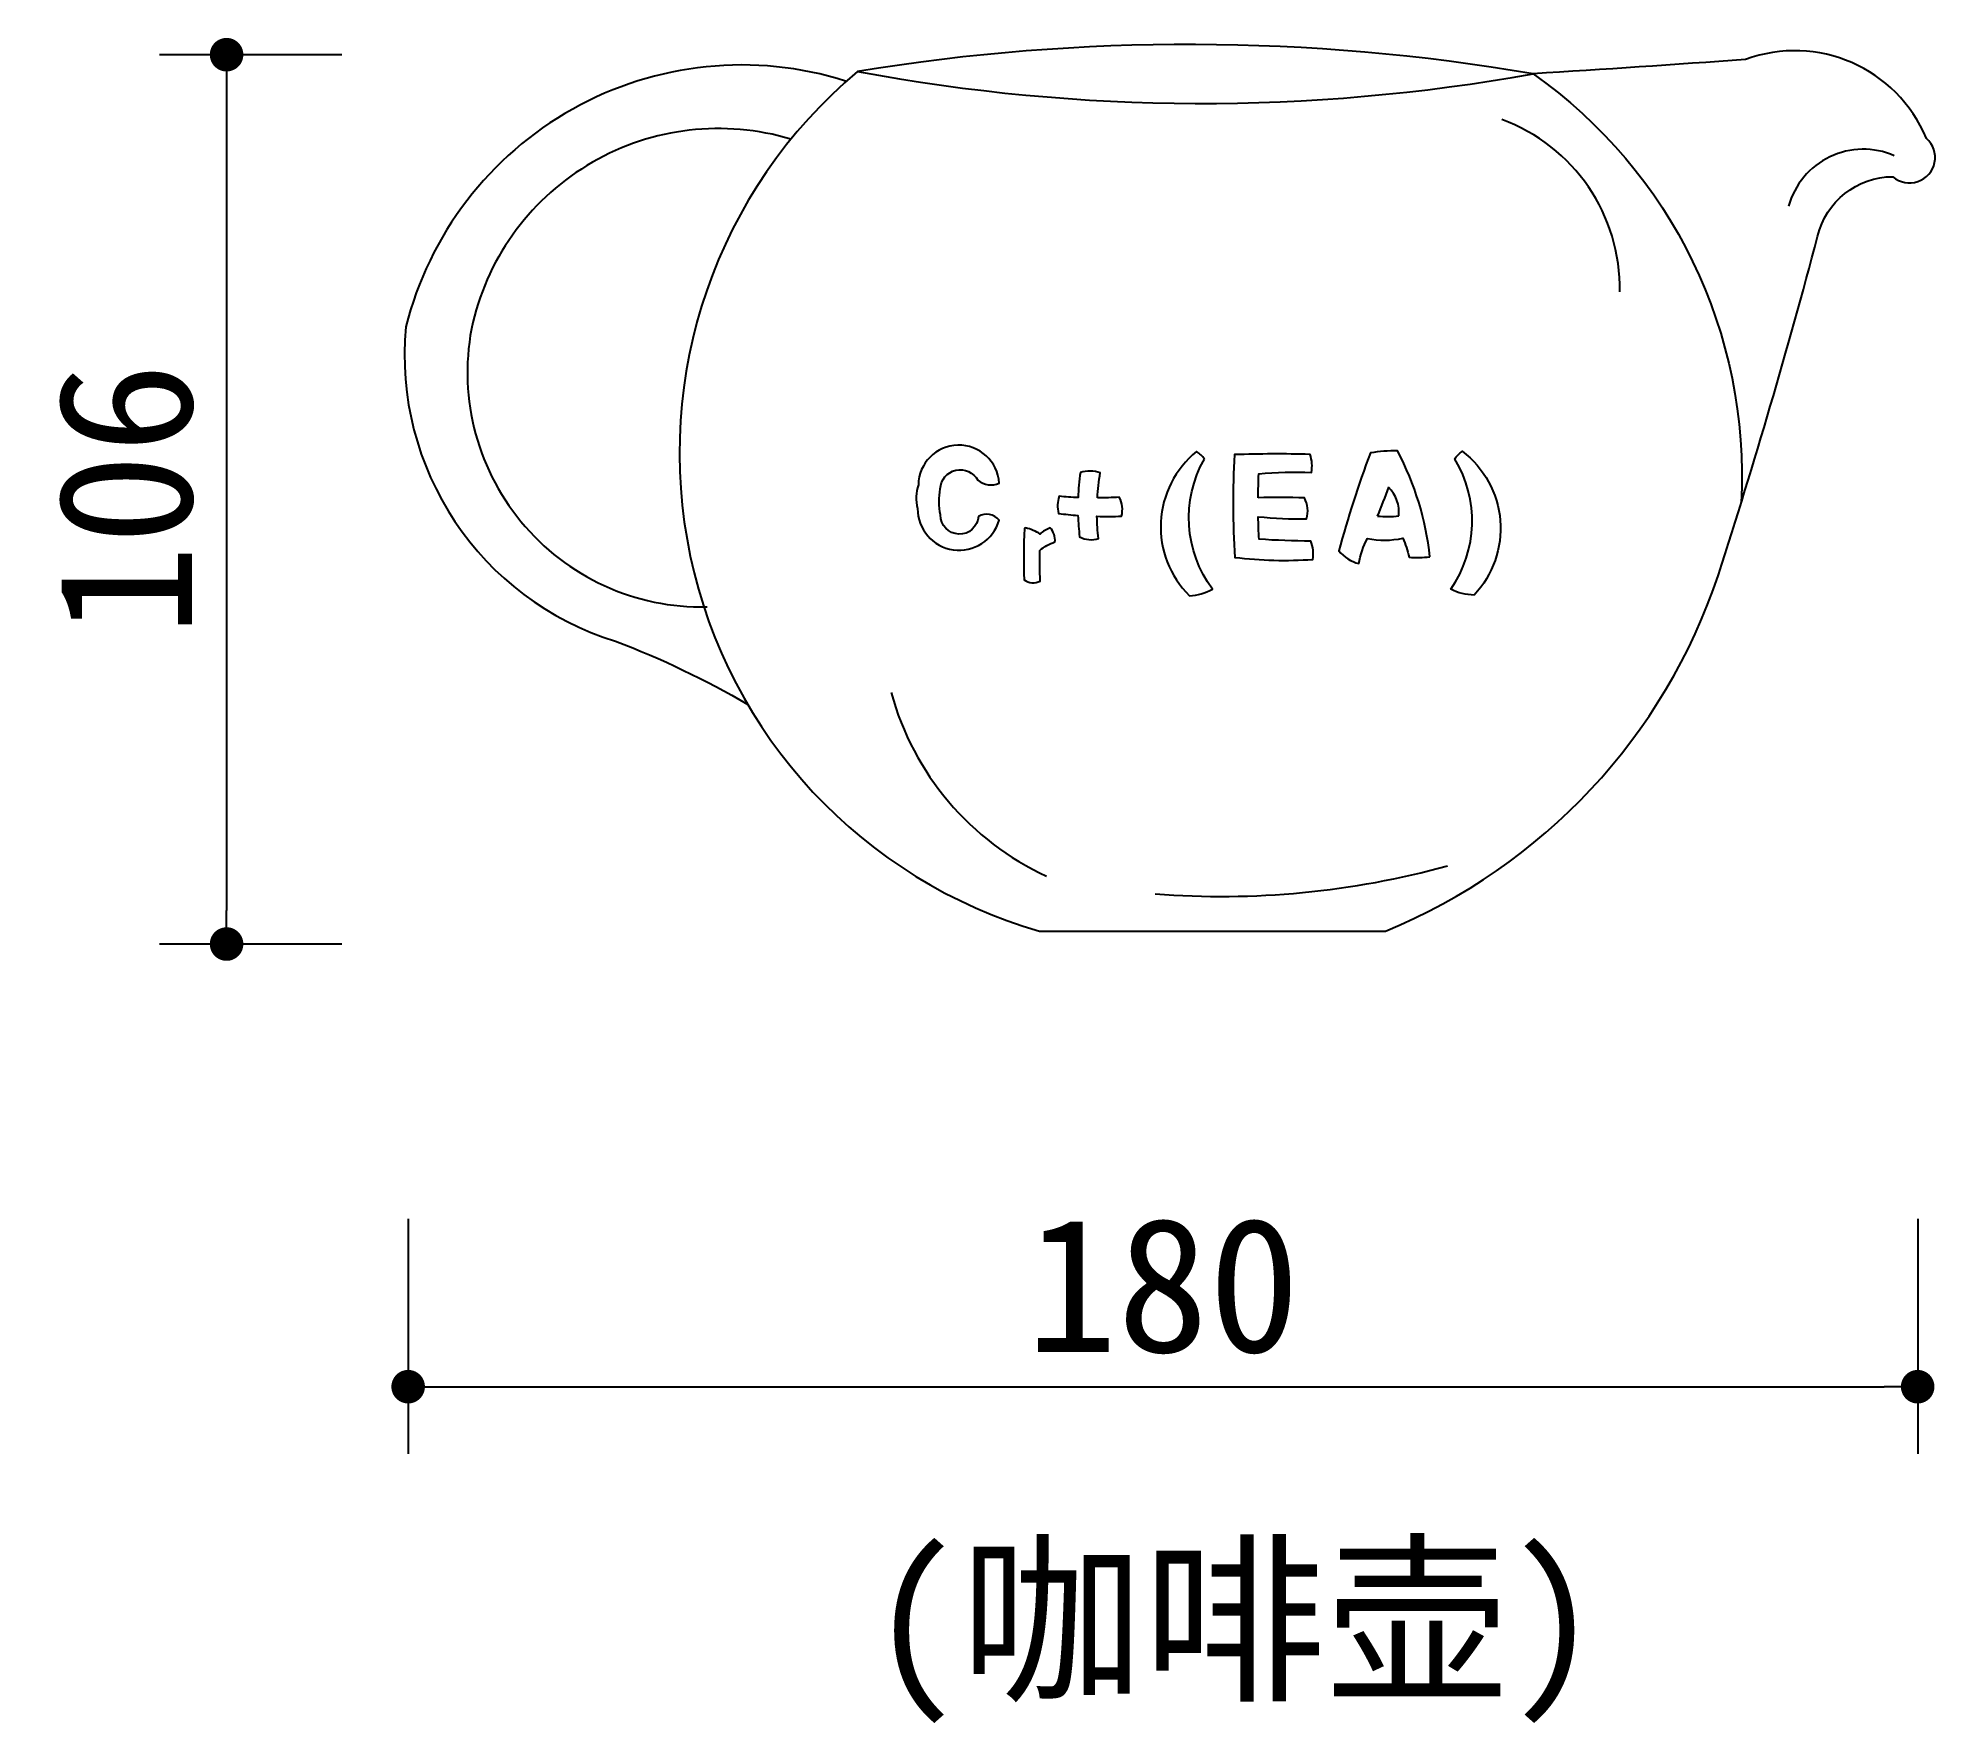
# Model space of a CAD drawing. Extents: x 527 to 753, y 701 to 902.
import ezdxf

# ---------------------------------------------------------------- set-up
doc = ezdxf.new("R2010")
doc.units = 0
doc.header["$MEASUREMENT"] = 0
doc.layers.get('0').update_dxf_attribs({"linetype": 'CONTINUOUS'})
doc.layers.get('DEFPOINTS').update_dxf_attribs({"linetype": 'CONTINUOUS'})
for name, color, linetype in [('3', 3, 'CONTINUOUS'), ('7', 7, 'CONTINUOUS'), ('DIM', 3, 'CONTINUOUS'), ('TEXT', 3, 'CONTINUOUS')]:
    doc.layers.add(name, color=color, linetype=linetype)
doc.styles.add('HZ', font='simfang.ttf')
doc.dimstyles.new('BOOK', dxfattribs={"dimscale": 8, "dimtxt": 2, "dimasz": 0.5, "dimexe": 1, "dimexo": 1, "dimgap": 0.5, "dimtad": 1, "dimdec": 0, "dimtxsty": 'HZ', "dimblk1": 'DOT', "dimblk2": 'DOT', "dimsah": 1, "dimcen": 0, "dimazin": 3, "dimtfac": 0.5, "dimtdec": 0, "dimtmove": 0, "dimatfit": 3, "dimtolj": 1, "dimtzin": 0})

# ---------------------------------------------------------------- blocks, each defined once
blk = doc.blocks.new('_DOT')
at = {"color": 0, "linetype": 'BYBLOCK'}
blk.add_line((-0.5, 0), (-1, 0), dxfattribs=at)
at = {"color": 0, "linetype": 'BYBLOCK', "const_width": 0.5}
blk.add_lwpolyline([(-0.25, 0, 1), (0.25, 0, 1)], format="xyb", close=True, dxfattribs=at)
blk = doc.blocks.new('*D1')
at = {"color": 0, "linetype": 'BYBLOCK'}
for p, q in [((1474.17, 942.4), (1474.17, 914.4)), ((1654.17, 942.4), (1654.17, 914.4)), ((1478.17, 922.4), (1650.17, 922.4))]:
    blk.add_line(p, q, dxfattribs=at)
at = {"layer": 'DEFPOINTS', "color": 0, "linetype": 'BYBLOCK'}
for p in [(1474.17, 950.4), (1654.17, 950.4), (1654.17, 922.4)]:
    blk.add_point(p, dxfattribs=at)
at = {"color": 0, "linetype": 'BYBLOCK', "xscale": 4, "yscale": 4, "zscale": 4, "rotation": 180}
blk.add_blockref('_DOT', (1474.17, 922.4), dxfattribs=at)
at = {"color": 0, "linetype": 'BYBLOCK', "xscale": 4, "yscale": 4, "zscale": 4}
blk.add_blockref('_DOT', (1654.17, 922.4), dxfattribs=at)
at = {"color": 0, "linetype": 'BYBLOCK', "insert": (1564.17, 934.4), "char_height": 16, "attachment_point": 5, "style": 'HZ'}
blk.add_mtext('\\A1;180', dxfattribs=at)
blk = doc.blocks.new('*D0')
at = {"color": 0, "linetype": 'BYBLOCK'}
for p, q in [((1466.28, 1081.16), (1444.52, 1081.16)), ((1452.52, 1077.16), (1452.52, 979.16)), ((1466.28, 975.16), (1444.52, 975.16))]:
    blk.add_line(p, q, dxfattribs=at)
at = {"layer": 'DEFPOINTS', "color": 0, "linetype": 'BYBLOCK'}
for p in [(1474.28, 1081.16), (1452.52, 975.16), (1474.28, 975.16)]:
    blk.add_point(p, dxfattribs=at)
at = {"color": 0, "linetype": 'BYBLOCK', "xscale": 4, "yscale": 4, "zscale": 4}
for p, rotation in [((1452.52, 1081.16), 90), ((1452.52, 975.16), 270)]:
    blk.add_blockref('_DOT', p, dxfattribs=dict(at, rotation=rotation))
at = {"color": 0, "linetype": 'BYBLOCK', "insert": (1440.52, 1028.16), "char_height": 16, "attachment_point": 5, "rotation": 90, "style": 'HZ'}
blk.add_mtext('\\A1;106', dxfattribs=at)

msp = doc.modelspace()

# ---------------------------------------------------------------- linework, layer by layer
at = {"layer": '3'}
for points in [[(634.51, 845.01, -0.09908), (634.47, 848.13, -0.763347), (638.95, 849.14, 0.282436), (641.49, 848.81, 0.961384), (631.86, 848.6, 0.146299), (631.77, 845.78, 0.870224), (641.49, 844.39, 0.367107), (639.02, 844.84, -0.977029)], [(665.96, 851.67, 0.099771), (665.03, 852.56, 0.446985), (664.19, 835.39, 0.11443), (666.92, 836.16, -0.295462)], [(672.38, 847.06, -0.007852), (672.45, 849.93, -0.035523), (678.72, 850.07, 0.140551), (678.56, 852.23, 0.014923), (669.57, 852.2, 0.033533), (669.61, 839.95, 0.048627), (678.9, 839.72, 0.137493), (678.66, 841.9, -0.016645), (672.48, 842.12, -0.007329), (672.39, 844.8, 0.031626), (678.15, 844.55, 0.199447), (677.9, 847.04, 0.017117)], [(692.85, 840.03, 0.095077), (689, 852.64, 0.046053), (685.76, 852.41, 0.02323), (682, 840.73, 0.157693), (684.38, 839.21, -0.076151), (685.41, 842.21, 0.102547), (689.62, 842.24, -0.048954), (690.37, 839.98, 0.051078)], [(698.12, 835.47, -0.11443), (695.36, 836.15, 0.295462), (695.82, 851.68, -0.099771), (696.71, 852.6, -0.446985)], [(653.21, 847.04, -0.026952), (653.55, 850.03, 0.159655), (651.18, 850.07, 0.026847), (650.9, 847.08, -0.012165), (648.66, 847.24, 0.160903), (648.58, 845.19, 0.012545), (650.89, 844.96, 0.023051), (651.09, 842.39, 0.201897), (653.33, 842.21, -0.023637), (653.16, 844.85, 0.015812), (656.08, 844.87, 0.189515), (655.82, 847.13, -0.01418)]]:
    msp.add_lwpolyline(points, format="xyb", close=True, dxfattribs=at)
msp.add_lwpolyline([(646.4, 842.8, 0.000229), (646.4, 842.74, 0.083679), (644.64, 843.47, 0.016025), (644.52, 843.38, 0.021845), (644.46, 837.28, 0.284031), (646.38, 837.14, -0.013065), (646.34, 840.79, -0.105733), (648.15, 841.79, 0.199724), (647.58, 843.48, 0.07237), (646.35, 842.76)], format="xyb", dxfattribs=at)
for centre, radius, start, end in [((694.11, 872.04), 21.39, 358.8433, 69.9976), ((744.54, 879.36), 9.24, 66.4203, 164.6406), ((623.07, 871.26), 68.81, 337.4444, 340.5286), ((684.97, 845.37), 4.19, 353.5314, 44.8796), ((687.77, 856.48), 11.66, 264.355, 276.7786), ((661.37, 832.8), 33.96, 195.3083, 245.2544), ((668, 900.74), 101.2, 265.529, 285.4484)]:
    msp.add_arc(centre, radius, start, end, dxfattribs=at)
at = {"layer": '7'}
msp.add_lwpolyline([(752.06, 889.89, 0.402124), (730.49, 899.29, -0.002234), (705.16, 897.59, 0.083366), (624.62, 897.87, 0.60141), (646.32, 795.42), (687.55, 795.42, 0.218726), (727.26, 837.89, 0.013604), (739.09, 878.21, -0.348665), (748.07, 885.33, 1)], format="xyb", close=True, dxfattribs=at)
for points in [[(623.19, 896.73, 0.431816), (570.75, 867.42, 0.355572), (595.76, 829.96, -0.041741), (611.51, 822.44)], [(624.62, 897.87, 0.090994), (705.16, 897.59, -0.259132), (729.96, 846.44)], [(616.66, 889.8, 0.430664), (578.73, 867.97, 0.485106), (606.66, 834.05)]]:
    msp.add_lwpolyline(points, format="xyb", dxfattribs=at)

# ---------------------------------------------------------------- texts
at = {"layer": 'TEXT', "linetype": 'BYBLOCK', "style": 'HZ'}
msp.add_text('(咖啡壶)', height=16, dxfattribs=at).set_placement((625.9, 705.29))

# ---------------------------------------------------------------- dimensions: what is measured, and where the dimension line sits
at = {"layer": 'DIM'}
dim = msp.add_linear_dim(base=(549.38, 793.86), p1=(571.13, 899.86), p2=(571.13, 793.86), angle=90, dimstyle='BOOK', dxfattribs=at)
dim.commit()
dim.dimension.update_dxf_attribs({"geometry": '*D0', "text_midpoint": (537.38, 846.86), "insert": (-903.15, -181.29)})
dim = msp.add_linear_dim(base=(751.02, 741.1), p1=(571.02, 769.1), p2=(751.02, 769.1), dimstyle='BOOK', dxfattribs=at)
dim.commit()
dim.dimension.update_dxf_attribs({"geometry": '*D1', "text_midpoint": (661.02, 753.1), "insert": (-903.15, -181.29)})

doc.saveas('drawing.dxf')
